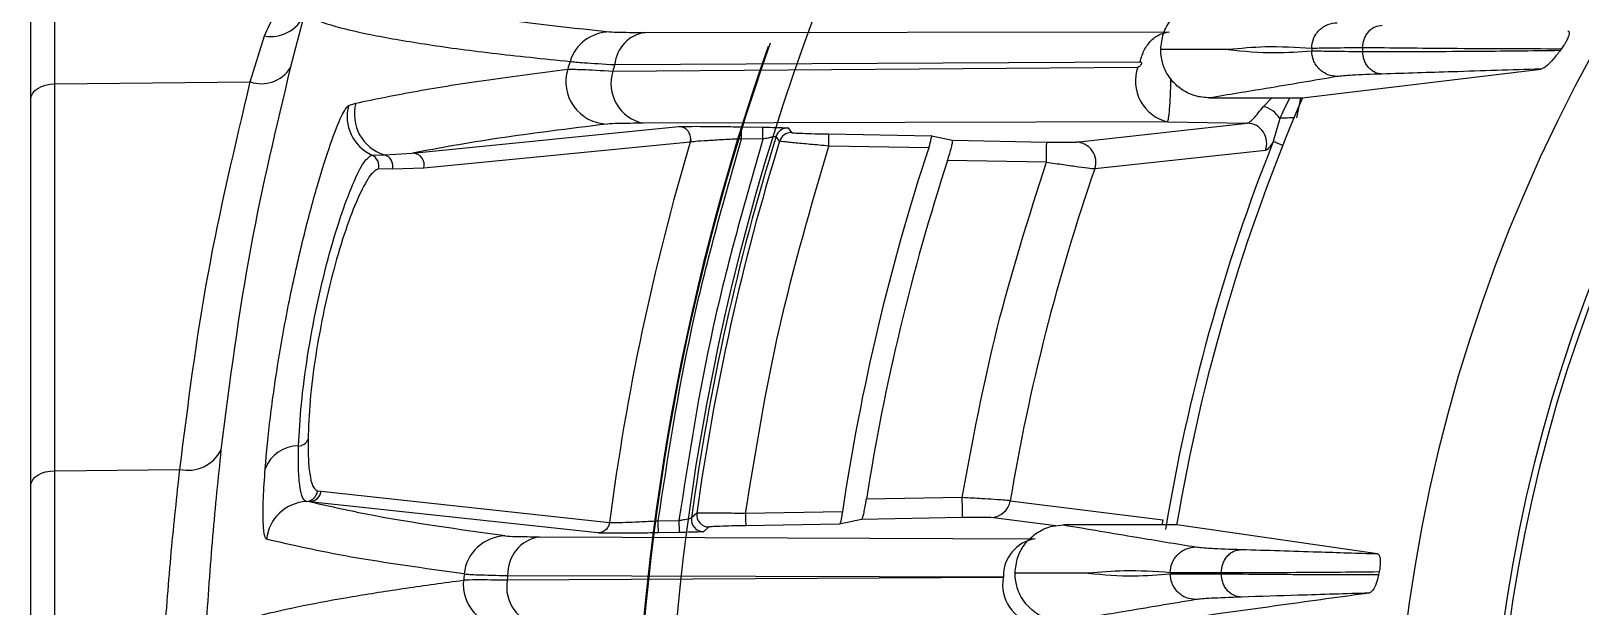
# Model space of a CAD drawing. Extents: x 17.3 to 113.1, y 4.8 to 84.5.
# Drawn here: x 103.273 to 105.195, y 36.189 to 36.903 of the extents above; entities that cross this region are included whole.
import ezdxf

# ---------------------------------------------------------------- set-up
doc = ezdxf.new("R2010")
doc.units = 0
doc.header["$MEASUREMENT"] = 0
doc.layers.add('OBJECT', color=7, linetype='CONTINUOUS')

msp = doc.modelspace()

# ---------------------------------------------------------------- linework, layer by layer
at = {"layer": 'OBJECT'}
for p, q in [((103.2727, 34.4065), (103.2727, 37.2701)), ((103.3022, 36.8368), (103.3022, 36.957)), ((103.6117, 36.9225), (103.5945, 36.8566)), ((103.5449, 36.8393), (103.5624, 36.8964)), ((104.0352, 36.9008), (104.686, 36.9014)), ((104.6749, 36.8796), (104.6749, 36.8794)), ((104.8623, 36.8809), (104.8623, 36.878)), ((104.9255, 36.8818), (104.9255, 36.8772)), ((103.9947, 36.8529), (104.6464, 36.8578)), ((103.9972, 36.8608), (104.6492, 36.8644)), ((103.3022, 36.8368), (103.5449, 36.8393)), ((104.8508, 36.8195), (105.1467, 36.8553)), ((103.3022, 36.3568), (103.3022, 36.8368)), ((104.7353, 36.8195), (104.8508, 36.8195)), ((104.8024, 36.809), (104.813, 36.8195)), ((104.8486, 36.8195), (104.8434, 36.795)), ((103.6668, 36.8103), (103.676, 36.8131)), ((103.7463, 36.751), (104.077, 36.7839)), ((104.6832, 36.7899), (104.0327, 36.7881)), ((104.1547, 36.7837), (104.1812, 36.7832)), ((104.2123, 36.7822), (104.2165, 36.7764)), ((104.5701, 36.7647), (104.7822, 36.7882)), ((104.6832, 36.7899), (104.7822, 36.7882)), ((104.8227, 36.7941), (104.8146, 36.7654)), ((104.0909, 36.7646), (103.7604, 36.7323)), ((104.0915, 36.7689), (104.0909, 36.7646)), ((104.091, 36.7646), (104.0916, 36.7689)), ((104.1809, 36.7682), (104.1544, 36.7687)), ((104.2019, 36.7658), (104.1977, 36.7716)), ((104.2631, 36.7748), (104.3905, 36.7726)), ((104.3905, 36.7726), (104.4163, 36.7669)), ((104.4163, 36.7669), (104.5334, 36.7648)), ((103.6958, 36.7486), (103.7114, 36.7489)), ((103.7114, 36.7489), (103.7463, 36.751)), ((104.3869, 36.7576), (104.2628, 36.7598)), ((104.533, 36.7398), (104.4103, 36.742)), ((104.8048, 36.7541), (104.5931, 36.7316)), ((103.7215, 36.7309), (103.704, 36.7314)), ((103.7604, 36.7323), (103.7215, 36.7309)), ((103.3022, 36.3568), (103.4575, 36.3584)), ((103.3022, 35.4562), (103.3022, 36.3568)), ((103.6183, 36.3181), (103.6144, 36.3186)), ((103.6283, 36.3317), (103.6328, 36.3312)), ((103.6328, 36.3312), (103.9908, 36.2926)), ((104.4285, 36.3235), (104.3097, 36.3214)), ((104.4882, 36.3195), (104.6777, 36.2956)), ((103.9763, 36.2795), (103.6183, 36.3181)), ((104.099, 36.304), (104.0925, 36.2982)), ((104.2799, 36.3056), (104.1595, 36.3035)), ((104.0512, 36.2946), (104.0769, 36.2951)), ((104.1141, 36.287), (104.1076, 36.2811)), ((104.2764, 36.2906), (104.1598, 36.2885)), ((104.3037, 36.2963), (104.2764, 36.2906)), ((104.4289, 36.2985), (104.3037, 36.2963)), ((104.5449, 36.2884), (104.4642, 36.2985)), ((104.6947, 36.2895), (104.5544, 36.2895)), ((104.9438, 36.2537), (104.6947, 36.2895)), ((103.904, 36.2748), (104.5191, 36.2724)), ((104.0772, 36.2801), (104.0514, 36.2797)), ((104.4795, 36.2243), (103.8638, 36.2208)), ((103.8644, 36.2265), (104.4796, 36.2251)), ((104.4941, 36.2296), (104.4941, 36.2294)), ((104.6867, 36.2302), (104.6867, 36.2288)), ((104.75, 36.2301), (104.75, 36.2289))]:
    msp.add_line(p, q, dxfattribs=at)
at = {"layer": 'OBJECT', "flags": 128}
for points in [[(104.6749, 36.8794), (104.6754, 36.8794), (104.6758, 36.8795)], [(103.2727, 36.8188), (103.2733, 36.8223), (103.2749, 36.8256), (103.2776, 36.8287), (103.2813, 36.8314), (103.2858, 36.8336), (103.2909, 36.8353), (103.2964, 36.8364), (103.3022, 36.8368)], [(104.1544, 36.7687), (104.1545, 36.7716), (104.1545, 36.7744), (104.1546, 36.7769), (104.1546, 36.7792), (104.1547, 36.7811), (104.1547, 36.7825), (104.1547, 36.7833), (104.1547, 36.7837)], [(104.1809, 36.7682), (104.181, 36.7711), (104.181, 36.7739), (104.1811, 36.7765), (104.1811, 36.7787), (104.1812, 36.7806), (104.1812, 36.782), (104.1812, 36.7829), (104.1812, 36.7832)], [(104.8404, 36.7949), (104.8403, 36.7949), (104.8373, 36.7948), (104.8344, 36.7946), (104.8317, 36.7945), (104.8291, 36.7944), (104.8267, 36.7943), (104.8245, 36.7942), (104.8227, 36.7941)], [(104.2628, 36.7598), (104.2629, 36.7627), (104.2629, 36.7655), (104.263, 36.7681), (104.263, 36.7703), (104.263, 36.7722), (104.2631, 36.7736), (104.2631, 36.7745), (104.2631, 36.7748)], [(104.533, 36.7398), (104.533, 36.7447), (104.5331, 36.7493), (104.5332, 36.7536), (104.5333, 36.7574), (104.5333, 36.7605), (104.5334, 36.7628), (104.5334, 36.7643), (104.5334, 36.7648)], [(104.8264, 36.7607), (104.8257, 36.761), (104.8223, 36.7623), (104.8194, 36.7635), (104.8171, 36.7644), (104.8155, 36.765), (104.8146, 36.7654)], [(103.2727, 36.3388), (103.2733, 36.3423), (103.2749, 36.3456), (103.2776, 36.3487), (103.2813, 36.3514), (103.2858, 36.3536), (103.2909, 36.3553), (103.2964, 36.3564), (103.3022, 36.3568)], [(104.4289, 36.2985), (104.4289, 36.299), (104.4289, 36.3005), (104.4289, 36.3028), (104.4288, 36.3059), (104.4287, 36.3097), (104.4287, 36.314), (104.4286, 36.3186), (104.4285, 36.3235)], [(104.1595, 36.3035), (104.1596, 36.3006), (104.1596, 36.2978), (104.1597, 36.2953), (104.1597, 36.293), (104.1598, 36.2911), (104.1598, 36.2897), (104.1598, 36.2889), (104.1598, 36.2885)], [(104.0514, 36.2797), (104.0514, 36.28), (104.0514, 36.2809), (104.0514, 36.2823), (104.0514, 36.2841), (104.0513, 36.2864), (104.0513, 36.289), (104.0512, 36.2918), (104.0512, 36.2946)], [(104.0769, 36.2951), (104.077, 36.2922), (104.077, 36.2894), (104.0771, 36.2868), (104.0771, 36.2846), (104.0771, 36.2827), (104.0772, 36.2813), (104.0772, 36.2804), (104.0772, 36.2801)], [(104.6777, 36.2956), (104.6767, 36.2914), (104.6759, 36.2895)]]:
    msp.add_lwpolyline(points, dxfattribs=at)
at = {"layer": 'OBJECT'}
for centre, radius, start, end in [((106.9727, 35.9065), 2.0098, 135.4001, 224.5999), ((106.9727, 35.9065), 1.8907, 138.3698, 221.6302), ((106.9727, 35.9065), 1.8831, 138.6329, 221.3671), ((106.9727, 35.9065), 2.9107, 155.7609, 204.2391), ((103.5703, 36.9411), 0.0454, 259.9356, 335.854), ((103.9918, 36.8493), 0.0523, 91.2395, 162.7674), ((104.0414, 36.857), 0.0443, 98.0542, 175.0188), ((106.9727, 35.9065), 2.9515, 160.6731, 199.3269), ((106.9727, 35.9065), 2.9505, 160.5838, 199.4162), ((106.9727, 35.9065), 3.1787, 162.4546, 162.636), ((106.9727, 35.9065), 3.1248, 162.2171, 162.3692), ((104.6953, 36.8404), 0.0519, 160.3623, 256.594), ((103.5585, 36.8803), 0.0431, 251.6787, 326.7534), ((103.989, 36.8396), 0.0525, 162.7993, 268.5415), ((104.0437, 36.838), 0.0512, 163.094, 257.6074), ((106.9727, 35.9065), 2.31, 156.7192, 170.4562), ((103.7176, 36.7965), 0.0526, 164.8985, 245.5336), ((103.7267, 36.7992), 0.0526, 164.7378, 253.0541), ((104.7917, 36.7732), 0.0374, 33.9849, 73.2492), ((104.212, 36.7672), 0.015, 89.0131, 162.6712), ((104.7815, 36.7632), 0.025, 338.8784, 88.4732), ((106.9727, 35.9065), 3.0068, 163.4169, 172.6223), ((106.9727, 35.9065), 3.0068, 163.4169, 172.6223), ((104.0905, 36.7631), 0.00156, 72.7453, 74.185), ((106.9727, 35.9065), 2.9067, 162.6845, 172.2558), ((106.9727, 35.9065), 2.901, 162.7691, 172.124), ((104.2162, 36.7614), 0.015, 89.0151, 162.7541), ((104.5694, 36.7397), 0.025, 341.0726, 88.4984), ((106.9727, 35.9065), 2.3227, 158.2977, 170.6513), ((103.6895, 36.735), 0.015, 345.9479, 65.0903), ((103.7069, 36.7346), 0.015, 345.8098, 72.6813), ((103.7459, 36.736), 0.015, 345.7124, 88.436), ((106.9727, 35.9065), 2.7223, 161.7801, 171.5688), ((106.9727, 35.9065), 2.6951, 161.9404, 171.1444), ((106.9727, 35.9065), 2.5186, 160.8757, 170.5623), ((103.4676, 36.403), 0.0457, 257.2305, 333.7639), ((103.604, 36.3442), 0.0433, 88.844, 159.7684), ((103.6043, 36.4008), 0.0134, 272.1847, 335.9309), ((103.6173, 36.2661), 0.0525, 93.1692, 173.8867), ((103.6135, 36.3335), 0.0149, 273.4368, 353.0157), ((103.6179, 36.3331), 0.0149, 271.3841, 353.0003), ((104.4636, 36.3235), 0.0249, 271.3028, 350.7636), ((104.1139, 36.302), 0.015, 172.1506, 270.9739), ((104.1073, 36.2961), 0.015, 172.2812, 270.9756), ((103.8625, 36.2234), 0.0524, 91.3027, 174.3257), ((103.9114, 36.2283), 0.0471, 99.0533, 182.1599), ((104.5264, 36.2261), 0.0468, 98.9258, 181.2809), ((106.9727, 35.9065), 3.1787, 174.1835, 174.3238), ((106.9727, 35.9065), 3.1248, 174.1217, 174.2262), ((104.5282, 36.2153), 0.0495, 169.5178, 259.4001), ((103.8618, 36.2157), 0.0525, 174.3246, 268.6355), ((103.9123, 36.2127), 0.0492, 170.4609, 259.6117)]:
    msp.add_arc(centre, radius, start, end, dxfattribs=at)
for centre, major_axis, start_param, end_param in [((106.602, 35.9065), (1.7429, 0), 2.532933, 2.534061), ((106.6115, 35.9065), (1.6983, 0), 2.944733, 2.946684)]:
    msp.add_ellipse(centre, major_axis=major_axis, ratio=0.977124, start_param=start_param, end_param=end_param, dxfattribs=at)
for points, knots in [([(103.5624, 36.8964), (103.5668, 36.9064), (103.5757, 36.9263), (103.5982, 36.9456), (103.6239, 36.9577), (103.6393, 36.9617), (103.6525, 36.9626), (103.6546, 36.9627), (103.6556, 36.9627), (103.656, 36.9627)], [0, 0, 0, 0, 0.249938, 0.500627, 0.749428, 0.968478, 0.986306, 0.993527, 1, 1, 1, 1]), ([(103.656, 36.9626), (103.673, 36.9555), (103.7071, 36.9411), (103.8186, 36.9207), (103.9333, 36.9079), (103.9906, 36.9015)], [0, 0, 0, 0, 0.333336, 0.666886, 1, 1, 1, 1]), ([(104.6749, 36.8796), (104.6756, 36.8863), (104.6769, 36.8997), (104.6872, 36.9175), (104.7023, 36.9311), (104.7193, 36.9384), (104.7307, 36.9392), (104.7353, 36.9395)], [0, 0, 0, 0, 0.212706, 0.425419, 0.638709, 0.853371, 1, 1, 1, 1]), ([(103.6117, 36.9225), (103.6215, 36.9184), (103.6411, 36.91), (103.6918, 36.8981), (103.7584, 36.8864), (103.8405, 36.8752), (103.9085, 36.8682), (103.9419, 36.8647)], [0, 0, 0, 0, 0.202277, 0.401502, 0.603952, 0.805948, 1, 1, 1, 1]), ([(103.9906, 36.9015), (103.9943, 36.9013), (104.0017, 36.9009), (104.024, 36.9009), (104.0352, 36.9008)], [0, 0, 0, 0, 0.498504, 1, 1, 1, 1]), ([(104.6492, 36.8644), (104.6508, 36.8694), (104.6539, 36.8795), (104.6628, 36.8914), (104.6739, 36.8996), (104.682, 36.9008), (104.686, 36.9014)], [0, 0, 0, 0, 0.243823, 0.5, 0.756179, 1, 1, 1, 1]), ([(104.8623, 36.8809), (104.8627, 36.8849), (104.8634, 36.8911), (104.8673, 36.8986), (104.8714, 36.9037), (104.8765, 36.9078), (104.8839, 36.9118), (104.89, 36.9125), (104.894, 36.9129)], [0, 0, 0, 0, 0.239487, 0.368378, 0.5, 0.631622, 0.760515, 1, 1, 1, 1]), ([(104.9255, 36.8818), (104.9259, 36.8853), (104.9264, 36.8907), (104.9295, 36.8972), (104.9326, 36.9016), (104.9365, 36.9053), (104.9421, 36.9088), (104.9468, 36.9094), (104.9498, 36.9098)], [0, 0, 0, 0, 0.23958, 0.36844, 0.5, 0.631568, 0.760427, 1, 1, 1, 1]), ([(105.1802, 36.9026), (105.181, 36.9023), (105.1822, 36.9018), (105.1818, 36.8982), (105.1808, 36.8953), (105.1798, 36.893), (105.1786, 36.8905), (105.1771, 36.8878), (105.1748, 36.8841), (105.1732, 36.8818), (105.1721, 36.8802)], [0, 0, 0, 0, 0.401423, 0.570182, 0.633485, 0.697359, 0.744457, 0.7915, 0.861685, 1, 1, 1, 1]), ([(104.6758, 36.8795), (104.6756, 36.8795), (104.6753, 36.8795), (104.6751, 36.8796), (104.6749, 36.8796)], [0, 0, 0, 0, 0.5599937, 1, 1, 1, 1]), ([(104.7353, 36.8195), (104.7294, 36.82), (104.7166, 36.8211), (104.6988, 36.8302), (104.6845, 36.845), (104.6763, 36.8623), (104.6753, 36.8742), (104.6749, 36.8794)], [0, 0, 0, 0, 0.187597, 0.404758, 0.620771, 0.835172, 1, 1, 1, 1]), ([(104.7588, 36.8795), (104.7587, 36.8795), (104.7441, 36.8795), (104.7192, 36.8795), (104.6916, 36.8795), (104.6785, 36.8795), (104.6759, 36.8795), (104.6758, 36.8795)], [0, 0, 0, 0, 0.002912, 0.527889, 0.903607, 0.997536, 1, 1, 1, 1]), ([(104.8623, 36.8809), (104.843, 36.8821), (104.8085, 36.8842), (104.774, 36.8809), (104.7588, 36.8795)], [0, 0, 0, 0, 0.559937, 1, 1, 1, 1]), ([(104.7588, 36.8795), (104.7781, 36.8776), (104.8126, 36.8742), (104.8471, 36.8769), (104.8623, 36.878)], [0, 0, 0, 0, 0.5600636, 1, 1, 1, 1]), ([(104.9255, 36.8818), (104.9102, 36.8816), (104.8796, 36.8813), (104.8681, 36.881), (104.8623, 36.8809)], [0, 0, 0, 0, 0.500039, 1, 1, 1, 1]), ([(104.894, 36.8461), (104.89, 36.8465), (104.8839, 36.8472), (104.8765, 36.8512), (104.8714, 36.8553), (104.8673, 36.8604), (104.8634, 36.8678), (104.8627, 36.874), (104.8623, 36.878)], [0, 0, 0, 0, 0.239485, 0.36838, 0.500001, 0.631618, 0.760514, 1, 1, 1, 1]), ([(104.8623, 36.878), (104.8681, 36.8779), (104.8796, 36.8777), (104.9102, 36.8773), (104.9255, 36.8772)], [0, 0, 0, 0, 0.499961, 1, 1, 1, 1]), ([(105.1721, 36.8802), (105.1261, 36.8803), (105.0439, 36.8805), (104.9617, 36.8814), (104.9255, 36.8818)], [0, 0, 0, 0, 0.5600093, 1, 1, 1, 1]), ([(104.9255, 36.8772), (104.9714, 36.8772), (105.0532, 36.8772), (105.135, 36.8782), (105.171, 36.8786)], [0, 0, 0, 0, 0.560013, 1, 1, 1, 1]), ([(104.9498, 36.8492), (104.9468, 36.8496), (104.9421, 36.8502), (104.9365, 36.8537), (104.9326, 36.8573), (104.9295, 36.8618), (104.9264, 36.8683), (104.9259, 36.8737), (104.9255, 36.8772)], [0, 0, 0, 0, 0.239573, 0.368432, 0.499995, 0.631555, 0.760421, 1, 1, 1, 1]), ([(105.171, 36.8786), (105.168, 36.8748), (105.1587, 36.8627), (105.1513, 36.8568), (105.1476, 36.8556), (105.1467, 36.8553)], [0, 0, 0, 0, 0.2596, 0.81953, 1, 1, 1, 1]), ([(103.9419, 36.8647), (103.9464, 36.8643), (103.9555, 36.8634), (103.9832, 36.8617), (103.9972, 36.8608)], [0, 0, 0, 0, 0.493197, 1, 1, 1, 1]), ([(104.6492, 36.8644), (104.6496, 36.8644), (104.6501, 36.8643), (104.6505, 36.8638), (104.6508, 36.8633), (104.6509, 36.8627), (104.6509, 36.862), (104.6507, 36.8613), (104.6502, 36.8604), (104.6495, 36.8594), (104.6485, 36.8585), (104.6474, 36.8579), (104.6467, 36.8579), (104.6464, 36.8578)], [0, 0, 0, 0, 0.133104, 0.191567, 0.248259, 0.311452, 0.370761, 0.432305, 0.501531, 0.620748, 0.7521, 0.8756, 1, 1, 1, 1]), ([(103.4575, 36.3584), (103.4677, 36.4392), (103.4881, 36.6005), (103.526, 36.7598), (103.5449, 36.8393)], [0, 0, 0, 0, 0.501211, 1, 1, 1, 1]), ([(103.5945, 36.8566), (103.5771, 36.7834), (103.5396, 36.6264), (103.5193, 36.4676), (103.5085, 36.3828)], [0, 0, 0, 0, 0.466269, 1, 1, 1, 1]), ([(103.676, 36.8131), (103.7003, 36.8181), (103.7476, 36.8279), (103.8361, 36.8419), (103.9052, 36.8508), (103.9388, 36.8551)], [0, 0, 0, 0, 0.351668, 0.685, 1, 1, 1, 1]), ([(103.9388, 36.8551), (103.9434, 36.8551), (103.9528, 36.8551), (103.9806, 36.8537), (103.9947, 36.8529)], [0, 0, 0, 0, 0.490951, 1, 1, 1, 1]), ([(104.6873, 36.8437), (104.6871, 36.837), (104.6867, 36.8232), (104.6856, 36.8055), (104.6843, 36.7927), (104.6836, 36.7908), (104.6832, 36.7899)], [0, 0, 0, 0, 0.237257, 0.489189, 0.744675, 1, 1, 1, 1]), ([(104.894, 36.8461), (104.8648, 36.8411), (104.8126, 36.8322), (104.7589, 36.8234), (104.7353, 36.8195)], [0, 0, 0, 0, 0.560008, 1, 1, 1, 1]), ([(104.9498, 36.8492), (104.936, 36.8487), (104.9084, 36.8477), (104.8988, 36.8466), (104.894, 36.8461)], [0, 0, 0, 0, 0.501105, 1, 1, 1, 1]), ([(105.1467, 36.8553), (105.1102, 36.8542), (105.045, 36.8521), (104.9789, 36.8501), (104.9498, 36.8492)], [0, 0, 0, 0, 0.560018, 1, 1, 1, 1]), ([(104.8352, 36.8195), (104.8311, 36.8117), (104.8265, 36.8028), (104.8231, 36.795), (104.8227, 36.7941)], [0, 0, 0, 0, 0.878881, 1, 1, 1, 1]), ([(103.5634, 36.3592), (103.5652, 36.3798), (103.569, 36.4211), (103.5798, 36.4963), (103.594, 36.5733), (103.6108, 36.6474), (103.6284, 36.713), (103.645, 36.765), (103.6591, 36.8013), (103.6642, 36.8072), (103.6668, 36.8103)], [0, 0, 0, 0, 0.124845, 0.24983, 0.374893, 0.499993, 0.625063, 0.749967, 0.874601, 1, 1, 1, 1]), ([(104.7822, 36.7882), (104.7832, 36.7885), (104.7852, 36.7892), (104.7916, 36.7951), (104.7981, 36.8035), (104.8024, 36.809)], [0, 0, 0, 0, 0.241712, 0.501168, 1, 1, 1, 1]), ([(103.9877, 36.7871), (103.9405, 36.7812), (103.8459, 36.7695), (103.7796, 36.7572), (103.7463, 36.751)], [0, 0, 0, 0, 0.498752, 1, 1, 1, 1]), ([(104.0327, 36.7881), (104.0215, 36.788), (103.9992, 36.7879), (103.9915, 36.7874), (103.9877, 36.7871)], [0, 0, 0, 0, 0.498606, 1, 1, 1, 1]), ([(104.077, 36.7839), (104.0792, 36.784), (104.0836, 36.7842), (104.1024, 36.7843), (104.1268, 36.7841), (104.1454, 36.7838), (104.1547, 36.7837)], [0, 0, 0, 0, 0.249669, 0.499417, 0.749226, 1, 1, 1, 1]), ([(104.0915, 36.7689), (104.0913, 36.7708), (104.091, 36.7738), (104.0891, 36.7773), (104.0865, 36.7804), (104.0824, 36.7832), (104.0787, 36.7837), (104.077, 36.7839)], [0, 0, 0, 0, 0.251178, 0.383298, 0.515914, 0.770766, 1, 1, 1, 1]), ([(104.1812, 36.7832), (104.1852, 36.7831), (104.1931, 36.783), (104.2034, 36.7827), (104.2092, 36.7824), (104.2118, 36.7823), (104.2121, 36.7822), (104.2123, 36.7822)], [0, 0, 0, 0, 0.249848, 0.499446, 0.748666, 0.874857, 1, 1, 1, 1]), ([(104.0512, 36.2946), (104.0635, 36.3747), (104.0881, 36.5349), (104.1323, 36.6907), (104.1544, 36.7687)], [0, 0, 0, 0, 0.4999997, 1, 1, 1, 1]), ([(104.1809, 36.7682), (104.1587, 36.6904), (104.1142, 36.5349), (104.0893, 36.375), (104.0769, 36.2951)], [0, 0, 0, 0, 0.5, 1, 1, 1, 1]), ([(104.1544, 36.7687), (104.1469, 36.7683), (104.1319, 36.7676), (104.1117, 36.7664), (104.0964, 36.7654), (104.0927, 36.7649), (104.091, 36.7646)], [0, 0, 0, 0, 0.250635, 0.500304, 0.760651, 1, 1, 1, 1]), ([(104.1977, 36.7716), (104.1976, 36.7716), (104.1975, 36.7717), (104.1964, 36.7715), (104.1947, 36.7712), (104.1919, 36.7707), (104.1874, 36.7696), (104.1833, 36.7687), (104.1809, 36.7682)], [0, 0, 0, 0, 0.116952, 0.23848, 0.366034, 0.500879, 0.71081, 1, 1, 1, 1]), ([(104.2628, 36.7598), (104.255, 36.7605), (104.2394, 36.7619), (104.2224, 36.7635), (104.2121, 36.7645), (104.2043, 36.7654), (104.2028, 36.7657), (104.2019, 36.7658)], [0, 0, 0, 0, 0.250292, 0.499691, 0.629696, 0.756484, 1, 1, 1, 1]), ([(104.2165, 36.7764), (104.2167, 36.7763), (104.2171, 36.7762), (104.221, 36.776), (104.2298, 36.7756), (104.2453, 36.7751), (104.2571, 36.7749), (104.2631, 36.7748)], [0, 0, 0, 0, 0.125342, 0.250838, 0.5002, 0.749633, 1, 1, 1, 1]), ([(104.3869, 36.7576), (104.3875, 36.7593), (104.3886, 36.7628), (104.3898, 36.7673), (104.3906, 36.7707), (104.3908, 36.7723), (104.3906, 36.7725), (104.3905, 36.7726)], [0, 0, 0, 0, 0.227061, 0.454411, 0.673655, 0.882511, 1, 1, 1, 1]), ([(104.4103, 36.742), (104.4112, 36.7448), (104.4131, 36.7505), (104.4152, 36.7582), (104.4164, 36.7637), (104.4167, 36.7665), (104.4164, 36.7668), (104.4163, 36.7669)], [0, 0, 0, 0, 0.227002, 0.45429, 0.673652, 0.882634, 1, 1, 1, 1]), ([(104.5334, 36.7648), (104.5378, 36.7648), (104.5465, 36.7646), (104.558, 36.7645), (104.5669, 36.7646), (104.569, 36.7647), (104.5701, 36.7647)], [0, 0, 0, 0, 0.2502167, 0.5001239, 0.7499985, 1, 1, 1, 1]), ([(104.8146, 36.7654), (104.8126, 36.7622), (104.8084, 36.7559), (104.806, 36.7547), (104.8048, 36.7541)], [0, 0, 0, 0, 0.500347, 1, 1, 1, 1]), ([(103.6048, 36.3875), (103.6057, 36.4042), (103.6075, 36.4376), (103.6155, 36.4989), (103.627, 36.5613), (103.6413, 36.621), (103.657, 36.6735), (103.6725, 36.7146), (103.6865, 36.7428), (103.6927, 36.7467), (103.6958, 36.7486)], [0, 0, 0, 0, 0.1256654, 0.2503638, 0.3748711, 0.4993744, 0.6239874, 0.748872, 0.8742199, 1, 1, 1, 1]), ([(104.1595, 36.3035), (104.172, 36.3806), (104.1971, 36.5349), (104.2409, 36.6848), (104.2628, 36.7598)], [0, 0, 0, 0, 0.5, 1, 1, 1, 1]), ([(103.704, 36.7314), (103.7008, 36.7297), (103.6944, 36.7265), (103.6804, 36.7008), (103.6652, 36.6629), (103.65, 36.6139), (103.6363, 36.558), (103.6255, 36.4994), (103.6183, 36.4421), (103.6171, 36.411), (103.6166, 36.3954)], [0, 0, 0, 0, 0.124906, 0.249953, 0.375023, 0.500104, 0.625117, 0.749959, 0.874675, 1, 1, 1, 1]), ([(104.4285, 36.3235), (104.4416, 36.3939), (104.4677, 36.5349), (104.5112, 36.6715), (104.533, 36.7398)], [0, 0, 0, 0, 0.5, 1, 1, 1, 1]), ([(104.533, 36.7398), (104.5402, 36.7388), (104.5547, 36.7367), (104.5739, 36.734), (104.5882, 36.7321), (104.5915, 36.7318), (104.5931, 36.7316)], [0, 0, 0, 0, 0.250031, 0.49996, 0.760476, 1, 1, 1, 1]), ([(103.5085, 36.3828), (103.5049, 36.3476), (103.4977, 36.2773), (103.4893, 36.1589), (103.4835, 36.0345), (103.4827, 35.9492), (103.4824, 35.9065)], [0, 0, 0, 0, 0.250229, 0.500882, 0.749824, 1, 1, 1, 1]), ([(103.6144, 36.3186), (103.6128, 36.3196), (103.6095, 36.3217), (103.6063, 36.336), (103.6044, 36.3572), (103.6047, 36.3774), (103.6048, 36.3875)], [0, 0, 0, 0, 0.251653, 0.500767, 0.75093, 1, 1, 1, 1]), ([(103.6166, 36.3954), (103.6166, 36.386), (103.6167, 36.3673), (103.6192, 36.3476), (103.623, 36.3345), (103.6265, 36.3326), (103.6283, 36.3317)], [0, 0, 0, 0, 0.249435, 0.499655, 0.748628, 1, 1, 1, 1]), ([(103.4575, 35.4545), (103.4549, 35.4776), (103.45, 35.5221), (103.4435, 35.594), (103.4371, 35.6811), (103.4322, 35.7856), (103.4302, 35.906), (103.4321, 36.0265), (103.4377, 36.1446), (103.4465, 36.258), (103.4538, 36.325), (103.4575, 36.3584)], [0, 0, 0, 0, 0.08716, 0.168378, 0.249872, 0.377198, 0.499566, 0.621999, 0.749352, 0.874781, 1, 1, 1, 1]), ([(103.5651, 36.2717), (103.564, 36.2731), (103.562, 36.2759), (103.5607, 36.2941), (103.5608, 36.3211), (103.5625, 36.3465), (103.5634, 36.3592)], [0, 0, 0, 0, 0.250785, 0.500021, 0.750018, 1, 1, 1, 1]), ([(104.3037, 36.2963), (104.304, 36.2966), (104.3046, 36.2973), (104.3059, 36.3017), (104.3074, 36.3082), (104.3087, 36.3152), (104.3094, 36.3197), (104.3097, 36.3214)], [0, 0, 0, 0, 0.215814, 0.431528, 0.649865, 0.870922, 1, 1, 1, 1]), ([(104.4882, 36.3195), (104.4866, 36.3196), (104.4834, 36.32), (104.4699, 36.3209), (104.4549, 36.3219), (104.4411, 36.3227), (104.4329, 36.3232), (104.4285, 36.3235)], [0, 0, 0, 0, 0.242737, 0.499208, 0.715648, 0.849423, 1, 1, 1, 1]), ([(103.8613, 36.2758), (103.8119, 36.2827), (103.7131, 36.2965), (103.6499, 36.3109), (103.6183, 36.3181)], [0, 0, 0, 0, 0.500069, 1, 1, 1, 1]), ([(104.1595, 36.3035), (104.1517, 36.3037), (104.1362, 36.304), (104.1193, 36.3042), (104.1091, 36.3042), (104.1014, 36.3042), (104.1, 36.3041), (104.099, 36.304)], [0, 0, 0, 0, 0.24968, 0.499166, 0.631329, 0.759005, 1, 1, 1, 1]), ([(104.2799, 36.3056), (104.2796, 36.3039), (104.2791, 36.3005), (104.2782, 36.2959), (104.2773, 36.2925), (104.2767, 36.2908), (104.2765, 36.2906), (104.2764, 36.2906)], [0, 0, 0, 0, 0.220974, 0.44192, 0.663505, 0.883737, 1, 1, 1, 1]), ([(103.9908, 36.2926), (103.9904, 36.2909), (103.9896, 36.2874), (103.9862, 36.2831), (103.9815, 36.2801), (103.978, 36.2797), (103.9763, 36.2795)], [0, 0, 0, 0, 0.241915, 0.500004, 0.758081, 1, 1, 1, 1]), ([(103.9908, 36.2926), (103.9924, 36.2925), (103.9957, 36.2924), (104.0095, 36.2927), (104.0284, 36.2935), (104.0431, 36.2942), (104.0512, 36.2946)], [0, 0, 0, 0, 0.244677, 0.500062, 0.724507, 1, 1, 1, 1]), ([(104.0769, 36.2951), (104.0783, 36.2953), (104.0808, 36.2957), (104.0845, 36.2964), (104.0875, 36.297), (104.0898, 36.2974), (104.0918, 36.2979), (104.0922, 36.2981), (104.0925, 36.2982)], [0, 0, 0, 0, 0.173687, 0.315121, 0.500605, 0.634817, 0.762772, 1, 1, 1, 1]), ([(104.1076, 36.2811), (104.1071, 36.2811), (104.106, 36.2809), (104.0989, 36.2806), (104.0889, 36.2803), (104.0811, 36.2802), (104.0772, 36.2801)], [0, 0, 0, 0, 0.249985, 0.4998, 0.749159, 1, 1, 1, 1]), ([(104.1598, 36.2885), (104.1539, 36.2884), (104.1422, 36.2882), (104.1272, 36.2877), (104.1166, 36.2873), (104.115, 36.2871), (104.1141, 36.287)], [0, 0, 0, 0, 0.2500745, 0.4999559, 0.7493881, 1, 1, 1, 1]), ([(104.4642, 36.2985), (104.4632, 36.2986), (104.4612, 36.2987), (104.4529, 36.2987), (104.4417, 36.2987), (104.4332, 36.2985), (104.4289, 36.2985)], [0, 0, 0, 0, 0.249941, 0.499852, 0.749375, 1, 1, 1, 1]), ([(104.4941, 36.2296), (104.4948, 36.2363), (104.4961, 36.2497), (104.5064, 36.2675), (104.5215, 36.2811), (104.5385, 36.2884), (104.5498, 36.2892), (104.5544, 36.2895)], [0, 0, 0, 0, 0.212706, 0.425418, 0.638708, 0.85337, 1, 1, 1, 1]), ([(104.5544, 36.2895), (104.5846, 36.2844), (104.6383, 36.2753), (104.694, 36.2662), (104.7185, 36.2622)], [0, 0, 0, 0, 0.56001, 1, 1, 1, 1]), ([(103.8103, 36.2286), (103.7607, 36.2356), (103.6606, 36.2495), (103.5971, 36.2643), (103.5651, 36.2717)], [0, 0, 0, 0, 0.49662, 1, 1, 1, 1]), ([(103.8613, 36.2758), (103.8648, 36.2756), (103.8719, 36.275), (103.8933, 36.2749), (103.904, 36.2748)], [0, 0, 0, 0, 0.498431, 1, 1, 1, 1]), ([(104.0514, 36.2797), (104.0423, 36.2795), (104.024, 36.2792), (104.0003, 36.2791), (103.9825, 36.2791), (103.9784, 36.2794), (103.9763, 36.2795)], [0, 0, 0, 0, 0.250112, 0.500126, 0.75008, 1, 1, 1, 1]), ([(104.6867, 36.2302), (104.6871, 36.2342), (104.6878, 36.2404), (104.6918, 36.2478), (104.6959, 36.2529), (104.7009, 36.2571), (104.7083, 36.2611), (104.7145, 36.2617), (104.7185, 36.2622)], [0, 0, 0, 0, 0.239486, 0.368382, 0.500003, 0.63162, 0.760514, 1, 1, 1, 1]), ([(104.7185, 36.2622), (104.7234, 36.2616), (104.7333, 36.2605), (104.7611, 36.2595), (104.7751, 36.259)], [0, 0, 0, 0, 0.4992734, 1, 1, 1, 1]), ([(104.75, 36.2301), (104.7503, 36.2337), (104.7509, 36.2393), (104.754, 36.246), (104.7573, 36.2506), (104.7613, 36.2544), (104.7671, 36.258), (104.7719, 36.2586), (104.7751, 36.259)], [0, 0, 0, 0, 0.239575, 0.368434, 0.5, 0.631563, 0.760421, 1, 1, 1, 1]), ([(104.7751, 36.259), (104.8067, 36.2581), (104.8633, 36.2563), (104.9192, 36.2545), (104.9438, 36.2537)], [0, 0, 0, 0, 0.55998, 1, 1, 1, 1]), ([(104.9438, 36.2537), (104.9446, 36.2533), (104.9461, 36.2526), (104.9473, 36.2484), (104.9474, 36.2427), (104.9473, 36.2396), (104.9469, 36.2362), (104.9465, 36.2334), (104.9461, 36.2317), (104.946, 36.2311)], [0, 0, 0, 0, 0.347786, 0.698121, 0.777968, 0.858334, 0.911739, 0.965437, 1, 1, 1, 1]), ([(103.8103, 36.2286), (103.8148, 36.2283), (103.8237, 36.2276), (103.8507, 36.2269), (103.8644, 36.2265)], [0, 0, 0, 0, 0.496594, 1, 1, 1, 1]), ([(104.4796, 36.2251), (104.4796, 36.225), (104.4797, 36.225), (104.4798, 36.225), (104.4798, 36.2249), (104.4798, 36.2249), (104.4798, 36.2248), (104.4798, 36.2248), (104.4798, 36.2246), (104.4798, 36.2245), (104.4798, 36.2245), (104.4797, 36.2244), (104.4796, 36.2243), (104.4795, 36.2243), (104.4795, 36.2243)], [0, 0, 0, 0, 0.156108, 0.22009, 0.277027, 0.329475, 0.381608, 0.436318, 0.497329, 0.61508, 0.669958, 0.725281, 0.84818, 1, 1, 1, 1]), ([(104.495, 36.2295), (104.4948, 36.2295), (104.4945, 36.2295), (104.4942, 36.2296), (104.4941, 36.2296)], [0, 0, 0, 0, 0.560015, 1, 1, 1, 1]), ([(104.4941, 36.2294), (104.4943, 36.2294), (104.4945, 36.2294), (104.4948, 36.2295), (104.495, 36.2295)], [0, 0, 0, 0, 0.560018, 1, 1, 1, 1]), ([(104.5544, 36.1695), (104.5485, 36.17), (104.5358, 36.1711), (104.518, 36.1802), (104.5037, 36.195), (104.4954, 36.2123), (104.4945, 36.2242), (104.4941, 36.2294)], [0, 0, 0, 0, 0.1876001, 0.4047628, 0.6207737, 0.8351753, 1, 1, 1, 1]), ([(104.5849, 36.2295), (104.5848, 36.2295), (104.5679, 36.2295), (104.5407, 36.2295), (104.5108, 36.2295), (104.4977, 36.2295), (104.495, 36.2295), (104.495, 36.2295)], [0, 0, 0, 0, 0.002739, 0.563971, 0.910975, 0.997725, 1, 1, 1, 1]), ([(104.6867, 36.2302), (104.6677, 36.2315), (104.6337, 36.2338), (104.5998, 36.2308), (104.5849, 36.2295)], [0, 0, 0, 0, 0.5599417, 1, 1, 1, 1]), ([(104.5849, 36.2295), (104.6039, 36.2278), (104.6378, 36.2248), (104.6718, 36.2276), (104.6867, 36.2288)], [0, 0, 0, 0, 0.560058, 1, 1, 1, 1]), ([(104.75, 36.2301), (104.7346, 36.23), (104.704, 36.23), (104.6925, 36.2301), (104.6867, 36.2302)], [0, 0, 0, 0, 0.500043, 1, 1, 1, 1]), ([(104.6867, 36.2288), (104.6925, 36.2288), (104.704, 36.2289), (104.7346, 36.2289), (104.75, 36.2289)], [0, 0, 0, 0, 0.499957, 1, 1, 1, 1]), ([(104.7185, 36.1968), (104.7145, 36.1972), (104.7083, 36.1979), (104.7009, 36.2019), (104.6959, 36.206), (104.6918, 36.2112), (104.6878, 36.2186), (104.6871, 36.2248), (104.6867, 36.2288)], [0, 0, 0, 0, 0.239486, 0.3683809, 0.5000013, 0.6316227, 0.7605137, 1, 1, 1, 1]), ([(104.946, 36.2311), (104.9094, 36.2307), (104.8441, 36.2301), (104.7787, 36.2301), (104.75, 36.2301)], [0, 0, 0, 0, 0.560014, 1, 1, 1, 1]), ([(104.7751, 36.1999), (104.7719, 36.2003), (104.7671, 36.201), (104.7613, 36.2046), (104.7573, 36.2083), (104.754, 36.213), (104.7509, 36.2197), (104.7503, 36.2253), (104.75, 36.2289)], [0, 0, 0, 0, 0.239578, 0.368438, 0.499997, 0.631562, 0.76042, 1, 1, 1, 1]), ([(104.75, 36.2289), (104.7864, 36.2285), (104.8516, 36.2279), (104.9167, 36.2279), (104.9454, 36.2279)], [0, 0, 0, 0, 0.5600153, 1, 1, 1, 1]), ([(104.9454, 36.2279), (104.945, 36.2264), (104.9441, 36.2223), (104.942, 36.2156), (104.9382, 36.2074), (104.9356, 36.2059), (104.9339, 36.2049)], [0, 0, 0, 0, 0.072969, 0.194336, 0.468698, 1, 1, 1, 1]), ([(103.5563, 36.1772), (103.5735, 36.1812), (103.6072, 36.1891), (103.6691, 36.2004), (103.7354, 36.2109), (103.7853, 36.2176), (103.8096, 36.2209)], [0, 0, 0, 0, 0.27038, 0.527173, 0.77038, 1, 1, 1, 1]), ([(103.8638, 36.2208), (103.8499, 36.221), (103.8229, 36.2214), (103.8139, 36.221), (103.8096, 36.2209)], [0, 0, 0, 0, 0.511471, 1, 1, 1, 1]), ([(104.9339, 36.2049), (104.8981, 36.2), (104.8125, 36.1882), (104.7273, 36.1764), (104.6777, 36.1695)], [0, 0, 0, 0, 0.4174352, 1, 1, 1, 1]), ([(104.9339, 36.2049), (104.9046, 36.204), (104.8522, 36.2023), (104.7986, 36.2006), (104.7751, 36.1999)], [0, 0, 0, 0, 0.560038, 1, 1, 1, 1]), ([(104.7185, 36.1968), (104.6882, 36.1917), (104.6342, 36.1826), (104.5788, 36.1735), (104.5544, 36.1695)], [0, 0, 0, 0, 0.560008, 1, 1, 1, 1]), ([(104.7751, 36.1999), (104.7611, 36.1994), (104.7333, 36.1984), (104.7234, 36.1973), (104.7185, 36.1968)], [0, 0, 0, 0, 0.5007266, 1, 1, 1, 1])]:
    msp.add_open_spline(points, degree=3, knots=knots, dxfattribs=at)

doc.saveas('drawing.dxf')
